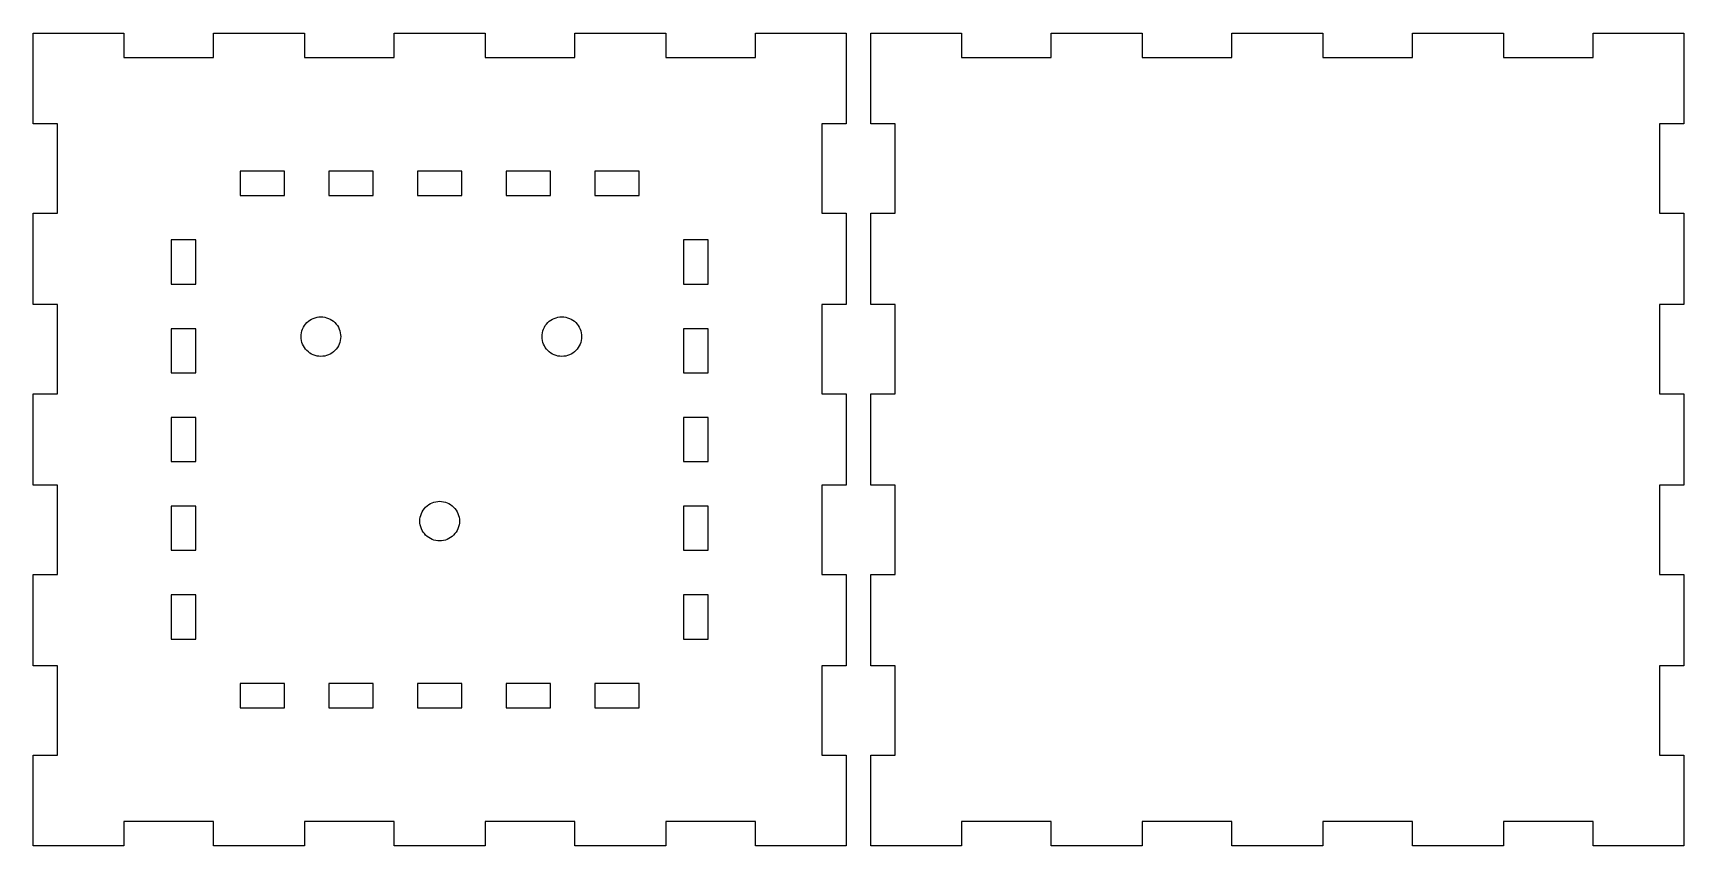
# Model space of a CAD drawing. Extents: x 861 to 1263, y 649 to 867.
# Drawn here: x 1059.9 to 1262.9, y 767 to 867 of the extents above; entities that cross this region are included whole.
import ezdxf

# ---------------------------------------------------------------- set-up
doc = ezdxf.new("R2010")
doc.units = 0
doc.layers.add('Calque_1', color=7, linetype='CONTINUOUS')

msp = doc.modelspace()

# ---------------------------------------------------------------- linework, layer by layer
at = {"layer": 'Calque_1', "color": 1}
for p, q in [((1059.865151, 866.957664), (1071.02625, 866.957664)), ((1059.865151, 855.796538), (1059.865151, 866.957664)), ((1059.865151, 866.957664), (1059.865151, 866.957664)), ((1071.02625, 866.957664), (1071.02625, 863.957642)), ((1082.037347, 863.957642), (1082.037347, 866.957664)), ((1082.037347, 866.957664), (1093.248484, 866.957664)), ((1093.248484, 866.957664), (1093.248484, 863.957642)), ((1104.259581, 863.957642), (1104.259581, 866.957664)), ((1104.259581, 866.957664), (1115.47069, 866.957664)), ((1115.47069, 866.957664), (1115.47069, 863.957642)), ((1126.481816, 863.957642), (1126.481816, 866.957664)), ((1126.481816, 866.957664), (1137.692924, 866.957664)), ((1137.692924, 866.957664), (1137.692924, 863.957642)), ((1148.704022, 863.957642), (1148.704022, 866.957664)), ((1148.704022, 866.957664), (1159.865148, 866.957664)), ((1159.865148, 866.957664), (1159.865148, 855.796538)), ((1162.865142, 866.957664), (1174.026241, 866.957664)), ((1162.865142, 855.796538), (1162.865142, 866.957664)), ((1162.865142, 866.957664), (1162.865142, 866.957664)), ((1174.026241, 866.957664), (1174.026241, 863.957642)), ((1185.037367, 863.957642), (1185.037367, 866.957664)), ((1185.037367, 866.957664), (1196.248475, 866.957664)), ((1196.248475, 866.957664), (1196.248475, 863.957642)), ((1207.259573, 863.957642), (1207.259573, 866.957664)), ((1207.259573, 866.957664), (1218.470681, 866.957664)), ((1218.470681, 866.957664), (1218.470681, 863.957642)), ((1229.481807, 863.957642), (1229.481807, 866.957664)), ((1229.481807, 866.957664), (1240.692916, 866.957664)), ((1240.692916, 866.957664), (1240.692916, 863.957642)), ((1251.704013, 863.957642), (1251.704013, 866.957664)), ((1251.704013, 866.957664), (1262.86514, 866.957664)), ((1262.86514, 866.957664), (1262.86514, 855.796538)), ((1071.02625, 863.957642), (1082.037347, 863.957642)), ((1093.248484, 863.957642), (1104.259581, 863.957642)), ((1115.47069, 863.957642), (1126.481816, 863.957642)), ((1137.692924, 863.957642), (1148.704022, 863.957642)), ((1174.026241, 863.957642), (1185.037367, 863.957642)), ((1196.248475, 863.957642), (1207.259573, 863.957642)), ((1218.470681, 863.957642), (1229.481807, 863.957642)), ((1240.692916, 863.957642), (1251.704013, 863.957642)), ((1062.865145, 855.796538), (1059.865151, 855.796538)), ((1062.865145, 844.78544), (1062.865145, 855.796538)), ((1159.865148, 855.796538), (1156.865126, 855.796538)), ((1156.865126, 855.796538), (1156.865126, 844.78544)), ((1165.865136, 855.796538), (1162.865142, 855.796538)), ((1165.865136, 844.78544), (1165.865136, 855.796538)), ((1262.86514, 855.796538), (1259.865146, 855.796538)), ((1259.865146, 855.796538), (1259.865146, 844.78544)), ((1085.3247, 849.957642), (1085.3247, 846.957648)), ((1090.769246, 849.957642), (1085.3247, 849.957642)), ((1090.769246, 846.957648), (1090.769246, 849.957642)), ((1096.233774, 849.957642), (1096.233774, 846.957648)), ((1101.67832, 849.957642), (1096.233774, 849.957642)), ((1101.67832, 846.957648), (1101.67832, 849.957642)), ((1107.142876, 849.957642), (1107.142876, 846.957648)), ((1112.587423, 849.957642), (1107.142876, 849.957642)), ((1112.587423, 846.957648), (1112.587423, 849.957642)), ((1118.051951, 849.957642), (1118.051951, 846.957648)), ((1123.496497, 849.957642), (1118.051951, 849.957642)), ((1123.496497, 846.957648), (1123.496497, 849.957642)), ((1128.961053, 849.957642), (1128.961053, 846.957648)), ((1134.4056, 849.957642), (1128.961053, 849.957642)), ((1134.4056, 846.957648), (1134.4056, 849.957642)), ((1085.3247, 846.957648), (1090.769246, 846.957648)), ((1096.233774, 846.957648), (1101.67832, 846.957648)), ((1107.142876, 846.957648), (1112.587423, 846.957648)), ((1118.051951, 846.957648), (1123.496497, 846.957648)), ((1128.961053, 846.957648), (1134.4056, 846.957648)), ((1059.865151, 833.574303), (1059.865151, 844.78544)), ((1059.865151, 844.78544), (1062.865145, 844.78544)), ((1156.865126, 844.78544), (1159.865148, 844.78544)), ((1159.865148, 844.78544), (1159.865148, 833.574303)), ((1162.865142, 833.574303), (1162.865142, 844.78544)), ((1162.865142, 844.78544), (1165.865136, 844.78544)), ((1259.865146, 844.78544), (1262.86514, 844.78544)), ((1262.86514, 844.78544), (1262.86514, 833.574303)), ((1079.865139, 841.498116), (1076.865145, 841.498116)), ((1076.865145, 841.498116), (1076.865145, 836.053569)), ((1079.865139, 836.053569), (1079.865139, 841.498116)), ((1142.865126, 841.498087), (1139.865132, 841.498087)), ((1139.865132, 841.498087), (1139.865132, 836.053541)), ((1142.865126, 836.053541), (1142.865126, 841.498087)), ((1076.865145, 836.053569), (1079.865139, 836.053569)), ((1139.865132, 836.053541), (1142.865126, 836.053541)), ((1062.865145, 833.574303), (1059.865151, 833.574303)), ((1062.865145, 822.563206), (1062.865145, 833.574303)), ((1159.865148, 833.574303), (1156.865126, 833.574303)), ((1156.865126, 833.574303), (1156.865126, 822.563206)), ((1165.865136, 833.574303), (1162.865142, 833.574303)), ((1165.865136, 822.563206), (1165.865136, 833.574303)), ((1262.86514, 833.574303), (1259.865146, 833.574303)), ((1259.865146, 833.574303), (1259.865146, 822.563206)), ((1079.865139, 830.589013), (1076.865145, 830.589013)), ((1076.865145, 830.589013), (1076.865145, 825.144467)), ((1079.865139, 825.144467), (1079.865139, 830.589013)), ((1142.865126, 830.589013), (1139.865132, 830.589013)), ((1139.865132, 830.589013), (1139.865132, 825.144467)), ((1142.865126, 825.144467), (1142.865126, 830.589013)), ((1097.697068, 829.611536), (1097.697068, 829.611536)), ((1127.319451, 829.611536), (1127.319451, 829.611536)), ((1076.865145, 825.144467), (1079.865139, 825.144467)), ((1139.865132, 825.144467), (1142.865126, 825.144467)), ((1059.865151, 811.352097), (1059.865151, 822.563206)), ((1059.865151, 822.563206), (1062.865145, 822.563206)), ((1156.865126, 822.563206), (1159.865148, 822.563206)), ((1159.865148, 822.563206), (1159.865148, 811.352097)), ((1162.865142, 811.352097), (1162.865142, 822.563206)), ((1162.865142, 822.563206), (1165.865136, 822.563206)), ((1259.865146, 822.563206), (1262.86514, 822.563206)), ((1262.86514, 822.563206), (1262.86514, 811.352097)), ((1079.865139, 819.679939), (1076.865145, 819.679939)), ((1076.865145, 819.679939), (1076.865145, 814.235392)), ((1079.865139, 814.235392), (1079.865139, 819.679939)), ((1142.865126, 819.679911), (1139.865132, 819.679911)), ((1139.865132, 819.679911), (1139.865132, 814.235364)), ((1142.865126, 814.235364), (1142.865126, 819.679911)), ((1076.865145, 814.235392), (1079.865139, 814.235392)), ((1139.865132, 814.235364), (1142.865126, 814.235364)), ((1062.865145, 811.352097), (1059.865151, 811.352097)), ((1062.865145, 800.340972), (1062.865145, 811.352097)), ((1159.865148, 811.352097), (1156.865126, 811.352097)), ((1156.865126, 811.352097), (1156.865126, 800.340972)), ((1165.865136, 811.352097), (1162.865142, 811.352097)), ((1165.865136, 800.340972), (1165.865136, 811.352097)), ((1262.86514, 811.352097), (1259.865146, 811.352097)), ((1259.865146, 811.352097), (1259.865146, 800.340972)), ((1079.865139, 808.770836), (1076.865145, 808.770836)), ((1076.865145, 808.770836), (1076.865145, 803.32629)), ((1079.865139, 803.32629), (1079.865139, 808.770836)), ((1142.865126, 808.770836), (1139.865132, 808.770836)), ((1139.865132, 808.770836), (1139.865132, 803.32629)), ((1142.865126, 803.32629), (1142.865126, 808.770836)), ((1112.300346, 806.919176), (1112.300346, 806.919176)), ((1076.865145, 803.32629), (1079.865139, 803.32629)), ((1139.865132, 803.32629), (1142.865126, 803.32629)), ((1059.865151, 789.129863), (1059.865151, 800.340972)), ((1059.865151, 800.340972), (1062.865145, 800.340972)), ((1156.865126, 800.340972), (1159.865148, 800.340972)), ((1159.865148, 800.340972), (1159.865148, 789.129863)), ((1162.865142, 789.129863), (1162.865142, 800.340972)), ((1162.865142, 800.340972), (1165.865136, 800.340972)), ((1259.865146, 800.340972), (1262.86514, 800.340972)), ((1262.86514, 800.340972), (1262.86514, 789.129863)), ((1079.865139, 797.861762), (1076.865145, 797.861762)), ((1076.865145, 797.861762), (1076.865145, 792.417216)), ((1079.865139, 792.417216), (1079.865139, 797.861762)), ((1142.865126, 797.861734), (1139.865132, 797.861734)), ((1139.865132, 797.861734), (1139.865132, 792.417188)), ((1142.865126, 792.417188), (1142.865126, 797.861734)), ((1076.865145, 792.417216), (1079.865139, 792.417216)), ((1139.865132, 792.417188), (1142.865126, 792.417188)), ((1062.865145, 789.129863), (1059.865151, 789.129863)), ((1062.865145, 778.118766), (1062.865145, 789.129863)), ((1159.865148, 789.129863), (1156.865126, 789.129863)), ((1156.865126, 789.129863), (1156.865126, 778.118766)), ((1165.865136, 789.129863), (1162.865142, 789.129863)), ((1165.865136, 778.118766), (1165.865136, 789.129863)), ((1262.86514, 789.129863), (1259.865146, 789.129863)), ((1259.865146, 789.129863), (1259.865146, 778.118766)), ((1090.769218, 786.957655), (1085.324672, 786.957655)), ((1085.324672, 786.957655), (1085.324672, 783.957661)), ((1090.769218, 783.957661), (1090.769218, 786.957655)), ((1101.67832, 786.957655), (1096.233774, 786.957655)), ((1096.233774, 786.957655), (1096.233774, 783.957661)), ((1101.67832, 783.957661), (1101.67832, 786.957655)), ((1112.587395, 786.957655), (1107.142848, 786.957655)), ((1107.142848, 786.957655), (1107.142848, 783.957661)), ((1112.587395, 783.957661), (1112.587395, 786.957655)), ((1123.496497, 786.957655), (1118.051951, 786.957655)), ((1118.051951, 786.957655), (1118.051951, 783.957661)), ((1123.496497, 783.957661), (1123.496497, 786.957655)), ((1134.405571, 786.957655), (1128.961025, 786.957655)), ((1128.961025, 786.957655), (1128.961025, 783.957661)), ((1134.405571, 783.957661), (1134.405571, 786.957655)), ((1085.324672, 783.957661), (1090.769218, 783.957661)), ((1096.233774, 783.957661), (1101.67832, 783.957661)), ((1107.142848, 783.957661), (1112.587395, 783.957661)), ((1118.051951, 783.957661), (1123.496497, 783.957661)), ((1128.961025, 783.957661), (1134.405571, 783.957661)), ((1059.865151, 766.957639), (1059.865151, 778.118766)), ((1059.865151, 778.118766), (1062.865145, 778.118766)), ((1156.865126, 778.118766), (1159.865148, 778.118766)), ((1159.865148, 778.118766), (1159.865148, 766.957639)), ((1162.865142, 766.957639), (1162.865142, 778.118766)), ((1162.865142, 778.118766), (1165.865136, 778.118766)), ((1259.865146, 778.118766), (1262.86514, 778.118766)), ((1262.86514, 778.118766), (1262.86514, 766.957639)), ((1082.037347, 769.957661), (1071.02625, 769.957661)), ((1071.02625, 769.957661), (1071.02625, 766.957639)), ((1082.037347, 766.957639), (1082.037347, 769.957661)), ((1104.259581, 769.957661), (1093.248484, 769.957661)), ((1093.248484, 769.957661), (1093.248484, 766.957639)), ((1104.259581, 766.957639), (1104.259581, 769.957661)), ((1126.481816, 769.957661), (1115.47069, 769.957661)), ((1115.47069, 769.957661), (1115.47069, 766.957639)), ((1126.481816, 766.957639), (1126.481816, 769.957661)), ((1148.704022, 769.957661), (1137.692924, 769.957661)), ((1137.692924, 769.957661), (1137.692924, 766.957639)), ((1148.704022, 766.957639), (1148.704022, 769.957661)), ((1185.037367, 769.957661), (1174.026241, 769.957661)), ((1174.026241, 769.957661), (1174.026241, 766.957639)), ((1185.037367, 766.957639), (1185.037367, 769.957661)), ((1207.259573, 769.957661), (1196.248475, 769.957661)), ((1196.248475, 769.957661), (1196.248475, 766.957639)), ((1207.259573, 766.957639), (1207.259573, 769.957661)), ((1229.481807, 769.957661), (1218.470681, 769.957661)), ((1218.470681, 769.957661), (1218.470681, 766.957639)), ((1229.481807, 766.957639), (1229.481807, 769.957661)), ((1251.704013, 769.957661), (1240.692916, 769.957661)), ((1240.692916, 769.957661), (1240.692916, 766.957639)), ((1251.704013, 766.957639), (1251.704013, 769.957661)), ((1071.02625, 766.957639), (1059.865151, 766.957639)), ((1093.248484, 766.957639), (1082.037347, 766.957639)), ((1115.47069, 766.957639), (1104.259581, 766.957639)), ((1137.692924, 766.957639), (1126.481816, 766.957639)), ((1159.865148, 766.957639), (1148.704022, 766.957639)), ((1174.026241, 766.957639), (1162.865142, 766.957639)), ((1196.248475, 766.957639), (1185.037367, 766.957639)), ((1218.470681, 766.957639), (1207.259573, 766.957639)), ((1240.692916, 766.957639), (1229.481807, 766.957639)), ((1262.86514, 766.957639), (1251.704013, 766.957639))]:
    msp.add_line(p, q, dxfattribs=at)
for points in [[(1092.826646, 829.611536), (1092.826645, 830.257395), (1093.083211, 830.876801), (1093.539902, 831.333492)], [(1093.539902, 831.333492), (1093.996593, 831.790183), (1094.615999, 832.046748), (1095.261857, 832.046747)], [(1095.261857, 832.046747), (1095.907715, 832.046748), (1096.527121, 831.790183), (1096.983812, 831.333492)], [(1096.983812, 831.333492), (1097.440503, 830.876801), (1097.697069, 830.257395), (1097.697068, 829.611536)], [(1122.449029, 829.611536), (1122.449028, 830.257395), (1122.705594, 830.876801), (1123.162285, 831.333492)], [(1123.162285, 831.333492), (1123.618976, 831.790183), (1124.238382, 832.046748), (1124.88424, 832.046747)], [(1124.88424, 832.046747), (1125.530099, 832.046748), (1126.149505, 831.790183), (1126.606195, 831.333492)], [(1126.606195, 831.333492), (1127.062886, 830.876801), (1127.319452, 830.257395), (1127.319451, 829.611536)], [(1093.539902, 827.889581), (1093.083211, 828.346272), (1092.826645, 828.965678), (1092.826646, 829.611536)], [(1097.697068, 829.611536), (1097.697069, 828.965678), (1097.440503, 828.346272), (1096.983812, 827.889581)], [(1123.162285, 827.889581), (1122.705594, 828.346272), (1122.449028, 828.965678), (1122.449029, 829.611536)], [(1127.319451, 829.611536), (1127.319452, 828.965678), (1127.062886, 828.346272), (1126.606195, 827.889581)], [(1095.261857, 827.176326), (1094.615999, 827.176325), (1093.996593, 827.43289), (1093.539902, 827.889581)], [(1096.983812, 827.889581), (1096.527121, 827.43289), (1095.907715, 827.176325), (1095.261857, 827.176326)], [(1124.88424, 827.176326), (1124.238382, 827.176325), (1123.618976, 827.43289), (1123.162285, 827.889581)], [(1126.606195, 827.889581), (1126.149505, 827.43289), (1125.530099, 827.176325), (1124.88424, 827.176326)], [(1107.429925, 806.919176), (1107.429924, 807.565035), (1107.686489, 808.184441), (1108.14318, 808.641132)], [(1108.14318, 808.641132), (1108.599871, 809.097823), (1109.219277, 809.354388), (1109.865136, 809.354387)], [(1109.865136, 809.354387), (1110.510994, 809.354388), (1111.1304, 809.097823), (1111.587091, 808.641132)], [(1111.587091, 808.641132), (1112.043782, 808.184441), (1112.300347, 807.565035), (1112.300346, 806.919176)], [(1108.14318, 805.197221), (1107.686489, 805.653912), (1107.429924, 806.273318), (1107.429925, 806.919176)], [(1112.300346, 806.919176), (1112.300347, 806.273318), (1112.043782, 805.653912), (1111.587091, 805.197221)], [(1109.865136, 804.483966), (1109.219277, 804.483965), (1108.599871, 804.74053), (1108.14318, 805.197221)], [(1111.587091, 805.197221), (1111.1304, 804.74053), (1110.510994, 804.483965), (1109.865136, 804.483966)]]:
    msp.add_open_spline(points, degree=3, dxfattribs=at)

doc.saveas('drawing.dxf')
